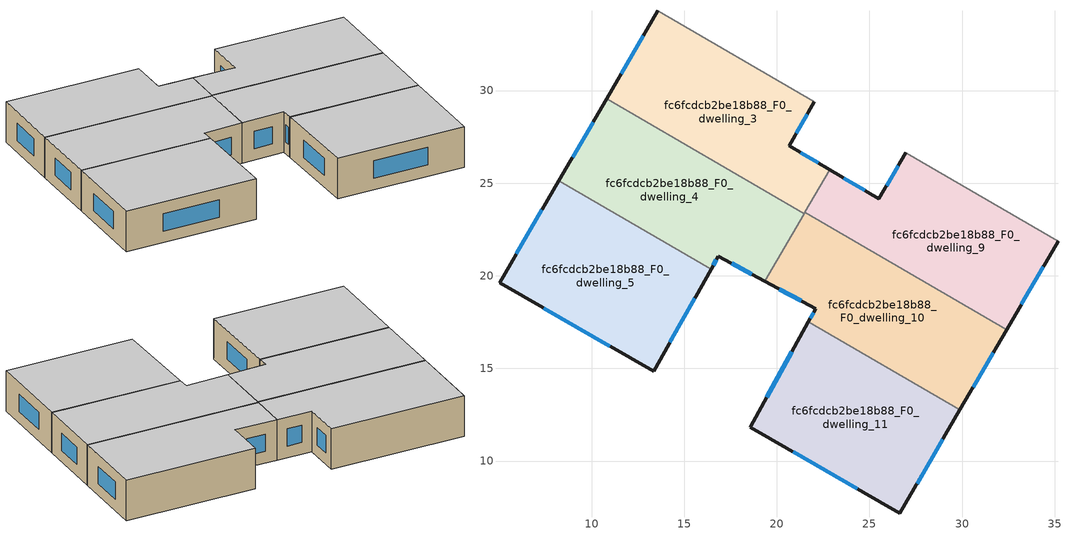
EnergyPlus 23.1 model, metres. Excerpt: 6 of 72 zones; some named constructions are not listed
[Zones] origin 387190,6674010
fc6fcdcb2be18b88_F0_dwelling_10
 floor ground (EU_floor_Construction): 32.4,17.09 29.88,12.76 21.7,17.51 22.09,18.22 19.35,19.7 21.51,23.42 z0
 wall outside (EU_wall_Construction): 19.35,19.7 22.09,18.22 21.7,17.51 / 29.88,12.76 32.4,17.09 z0:3
 wall to fc6fcdcb2be18b88_F0_dwelling_9 (EU_wall_Construction): 32.4,17.09 21.51,23.42 z0:3
 wall to fc6fcdcb2be18b88_F0_dwelling_11 (EU_wall_Construction): 21.7,17.51 29.88,12.76 z0:3
 wall to fc6fcdcb2be18b88_F0_dwelling_4 (EU_wall_Construction): 21.48,23.36 19.35,19.7 z0:3
 wall to fc6fcdcb2be18b88_F0_dwelling_3 (EU_wall_Construction): 21.51,23.42 21.48,23.36 z0:3
 window (EU_Window_Construction): 20.13,19.27 21.31,18.64 / 30.6,13.99 31.68,15.85 / 21.98,18.02 21.81,17.71 z0.86:2.14
 ceiling to fc6fcdcb2be18b88_F1_dwelling_10 (EU_floor_Construction): 29.88,12.76 32.4,17.09 21.51,23.42 19.35,19.7 22.09,18.22 21.7,17.51 z3
fc6fcdcb2be18b88_F0_dwelling_11
 floor ground (EU_floor_Construction): 29.88,12.76 26.64,7.19 18.57,11.83 21.7,17.51 z0
 wall outside (EU_wall_Construction): 21.7,17.51 18.57,11.83 26.64,7.19 29.88,12.76 z0:3
 window (EU_Window_Construction): 27.57,8.78 28.96,11.16 / 20.87,10.51 24.34,8.51 / 20.8,15.89 19.46,13.46 z0.86:2.14
 ceiling to fc6fcdcb2be18b88_F1_dwelling_11 (EU_floor_Construction): 26.64,7.19 29.88,12.76 21.7,17.51 18.57,11.83 z3
fc6fcdcb2be18b88_F0_dwelling_3
 floor ground (EU_floor_Construction): 22.02,29.39 20.66,27.03 22.85,25.73 21.48,23.36 10.82,29.56 13.58,34.3 z0
 wall outside (EU_wall_Construction): 13.58,34.3 10.82,29.56 / 22.85,25.73 20.66,27.03 22.02,29.39 z0:3
 wall to fc6fcdcb2be18b88_F0_dwelling_4 (EU_wall_Construction): 10.82,29.56 21.48,23.36 z0:3
 wall to fc6fcdcb2be18b88_F0_dwelling_2 (EU_wall_Construction): 22.02,29.39 13.58,34.3 z0:3
 wall to fc6fcdcb2be18b88_F0_dwelling_9 (EU_wall_Construction): 21.51,23.42 22.85,25.73 z0:3
 window (EU_Window_Construction): 12.79,32.95 11.6,30.91 / 21.05,27.7 21.63,28.72 / 22.23,26.1 21.29,26.65 z0.86:2.14
 ceiling to fc6fcdcb2be18b88_F1_dwelling_3 (EU_floor_Construction): 21.48,23.36 22.85,25.73 20.66,27.03 22.02,29.39 13.58,34.3 10.82,29.56 z3
fc6fcdcb2be18b88_F0_dwelling_4
 floor ground (EU_floor_Construction): 21.48,23.36 19.35,19.7 16.84,21.05 16.45,20.36 8.24,25.13 10.82,29.56 z0
 wall outside (EU_wall_Construction): 10.82,29.56 8.24,25.13 / 16.45,20.36 16.84,21.05 19.35,19.7 z0:3
 wall to fc6fcdcb2be18b88_F0_dwelling_5 (EU_wall_Construction): 8.24,25.13 16.45,20.36 z0:3
 window (EU_Window_Construction): 10.08,28.29 8.98,26.4 / 17.56,20.66 18.63,20.08 / 16.56,20.56 16.73,20.85 z0.86:2.14
 ceiling to fc6fcdcb2be18b88_F1_dwelling_4 (EU_floor_Construction): 19.35,19.7 21.48,23.36 10.82,29.56 8.24,25.13 16.45,20.36 16.84,21.05 z3
fc6fcdcb2be18b88_F0_dwelling_5
 floor ground (EU_floor_Construction): 16.45,20.36 13.34,14.84 5.03,19.62 8.24,25.13 z0
 wall outside (EU_wall_Construction): 8.24,25.13 5.03,19.62 13.34,14.84 16.45,20.36 z0:3
 window (EU_Window_Construction): 14.23,16.42 15.56,18.78 / 7.41,18.25 10.97,16.2 / 7.32,23.56 5.95,21.19 z0.86:2.14
 ceiling to fc6fcdcb2be18b88_F1_dwelling_5 (EU_floor_Construction): 13.34,14.84 16.45,20.36 8.24,25.13 5.03,19.62 z3
fc6fcdcb2be18b88_F0_dwelling_9
 floor ground (EU_floor_Construction): 35.17,21.86 32.4,17.09 21.51,23.42 22.85,25.73 25.51,24.15 26.96,26.63 z0
 wall outside (EU_wall_Construction): 26.96,26.63 25.51,24.15 22.85,25.73 / 32.4,17.09 35.17,21.86 z0:3
 wall to fc6fcdcb2be18b88_F0_dwelling_8 (EU_wall_Construction): 35.17,21.86 26.96,26.63 z0:3
 window (EU_Window_Construction): 24.75,24.6 23.61,25.28 / 26.55,25.93 25.93,24.86 / 33.19,18.45 34.38,20.5 z0.86:2.14
 ceiling to fc6fcdcb2be18b88_F1_dwelling_9 (EU_floor_Construction): 32.4,17.09 35.17,21.86 26.96,26.63 25.51,24.15 22.85,25.73 21.51,23.42 z3
[HVACTEMPLATE:THERMOSTAT] Constant Heating Setpoint=20; Constant Cooling Setpoint=50
EU_HeatOnly_fc6fcdcb2be18b88_F0_dwelling_0; EU_HeatOnly_fc6fcdcb2be18b88_F0_dwelling_1; EU_HeatOnly_fc6fcdcb2be18b88_F0_dwelling_2; EU_HeatOnly_fc6fcdcb2be18b88_F0_dwelling_3; EU_HeatOnly_fc6fcdcb2be18b88_F0_dwelling_4; EU_HeatOnly_fc6fcdcb2be18b88_F0_dwelling_5; EU_HeatOnly_fc6fcdcb2be18b88_F0_dwelling_6; EU_HeatOnly_fc6fcdcb2be18b88_F0_dwelling_7; EU_HeatOnly_fc6fcdcb2be18b88_F0_dwelling_8; EU_HeatOnly_fc6fcdcb2be18b88_F0_dwelling_9; EU_HeatOnly_fc6fcdcb2be18b88_F0_dwelling_10; EU_HeatOnly_fc6fcdcb2be18b88_F0_dwelling_11; EU_HeatOnly_fc6fcdcb2be18b88_F1_dwelling_0; EU_HeatOnly_fc6fcdcb2be18b88_F1_dwelling_1; EU_HeatOnly_fc6fcdcb2be18b88_F1_dwelling_2; EU_HeatOnly_fc6fcdcb2be18b88_F1_dwelling_3; EU_HeatOnly_fc6fcdcb2be18b88_F1_dwelling_4; EU_HeatOnly_fc6fcdcb2be18b88_F1_dwelling_5; EU_HeatOnly_fc6fcdcb2be18b88_F1_dwelling_6; EU_HeatOnly_fc6fcdcb2be18b88_F1_dwelling_7; EU_HeatOnly_fc6fcdcb2be18b88_F1_dwelling_8; EU_HeatOnly_fc6fcdcb2be18b88_F1_dwelling_9; EU_HeatOnly_fc6fcdcb2be18b88_F1_dwelling_10; EU_HeatOnly_fc6fcdcb2be18b88_F1_dwelling_11; EU_HeatOnly_fc6fcdcb2be18b88_F2_dwelling_0; EU_HeatOnly_fc6fcdcb2be18b88_F2_dwelling_1; EU_HeatOnly_fc6fcdcb2be18b88_F2_dwelling_2; EU_HeatOnly_fc6fcdcb2be18b88_F2_dwelling_3; EU_HeatOnly_fc6fcdcb2be18b88_F2_dwelling_4; EU_HeatOnly_fc6fcdcb2be18b88_F2_dwelling_5; EU_HeatOnly_fc6fcdcb2be18b88_F2_dwelling_6; EU_HeatOnly_fc6fcdcb2be18b88_F2_dwelling_7; EU_HeatOnly_fc6fcdcb2be18b88_F2_dwelling_8; EU_HeatOnly_fc6fcdcb2be18b88_F2_dwelling_9; EU_HeatOnly_fc6fcdcb2be18b88_F2_dwelling_10; EU_HeatOnly_fc6fcdcb2be18b88_F2_dwelling_11; EU_HeatOnly_fc6fcdcb2be18b88_F3_dwelling_0; EU_HeatOnly_fc6fcdcb2be18b88_F3_dwelling_1; EU_HeatOnly_fc6fcdcb2be18b88_F3_dwelling_2; EU_HeatOnly_fc6fcdcb2be18b88_F3_dwelling_3; EU_HeatOnly_fc6fcdcb2be18b88_F3_dwelling_4; EU_HeatOnly_fc6fcdcb2be18b88_F3_dwelling_5; EU_HeatOnly_fc6fcdcb2be18b88_F3_dwelling_6; EU_HeatOnly_fc6fcdcb2be18b88_F3_dwelling_7; EU_HeatOnly_fc6fcdcb2be18b88_F3_dwelling_8; EU_HeatOnly_fc6fcdcb2be18b88_F3_dwelling_9; EU_HeatOnly_fc6fcdcb2be18b88_F3_dwelling_10; EU_HeatOnly_fc6fcdcb2be18b88_F3_dwelling_11; EU_HeatOnly_fc6fcdcb2be18b88_F4_dwelling_0; EU_HeatOnly_fc6fcdcb2be18b88_F4_dwelling_1; EU_HeatOnly_fc6fcdcb2be18b88_F4_dwelling_2; EU_HeatOnly_fc6fcdcb2be18b88_F4_dwelling_3; EU_HeatOnly_fc6fcdcb2be18b88_F4_dwelling_4; EU_HeatOnly_fc6fcdcb2be18b88_F4_dwelling_5; EU_HeatOnly_fc6fcdcb2be18b88_F4_dwelling_6; EU_HeatOnly_fc6fcdcb2be18b88_F4_dwelling_7; EU_HeatOnly_fc6fcdcb2be18b88_F4_dwelling_8; EU_HeatOnly_fc6fcdcb2be18b88_F4_dwelling_9; EU_HeatOnly_fc6fcdcb2be18b88_F4_dwelling_10; EU_HeatOnly_fc6fcdcb2be18b88_F4_dwelling_11; EU_HeatOnly_fc6fcdcb2be18b88_F5_dwelling_0; EU_HeatOnly_fc6fcdcb2be18b88_F5_dwelling_1; EU_HeatOnly_fc6fcdcb2be18b88_F5_dwelling_2; EU_HeatOnly_fc6fcdcb2be18b88_F5_dwelling_3; EU_HeatOnly_fc6fcdcb2be18b88_F5_dwelling_4; EU_HeatOnly_fc6fcdcb2be18b88_F5_dwelling_5; EU_HeatOnly_fc6fcdcb2be18b88_F5_dwelling_6; EU_HeatOnly_fc6fcdcb2be18b88_F5_dwelling_7; EU_HeatOnly_fc6fcdcb2be18b88_F5_dwelling_8; EU_HeatOnly_fc6fcdcb2be18b88_F5_dwelling_9; EU_HeatOnly_fc6fcdcb2be18b88_F5_dwelling_10; EU_HeatOnly_fc6fcdcb2be18b88_F5_dwelling_11
[SCHEDULE:CONSTANT]
Name | Hourly Value
EU_AlwaysOn | 1
EU_CoolingOff | 0
[SCHEDULE:FILE] Column Number=1; Rows to Skip at Top=0; Number of Hours of Data=8760; Column Separator=Comma; Interpolate to Timestep=No; Minutes per Item=60; Adjust Schedule for Daylight Savings=Yes
Name | File
EU_Step8_GainSchedule_fc6fcdcb2be18b88_F1_dwelling_1_f000 | ../../schedules/fc6fcdcb2be18b88/fc6fcdcb2be18b88_F1_dwelling_1_f000_gain.csv
EU_Step8_GainSchedule_fc6fcdcb2be18b88_F1_dwelling_2_f000 | ../../schedules/fc6fcdcb2be18b88/fc6fcdcb2be18b88_F1_dwelling_2_f000_gain.csv
EU_Step8_GainSchedule_fc6fcdcb2be18b88_F1_dwelling_3_f000 | ../../schedules/fc6fcdcb2be18b88/fc6fcdcb2be18b88_F1_dwelling_3_f000_gain.csv
EU_Step8_GainSchedule_fc6fcdcb2be18b88_F1_dwelling_4_f000 | ../../schedules/fc6fcdcb2be18b88/fc6fcdcb2be18b88_F1_dwelling_4_f000_gain.csv
EU_Step8_GainSchedule_fc6fcdcb2be18b88_F1_dwelling_5_f000 | ../../schedules/fc6fcdcb2be18b88/fc6fcdcb2be18b88_F1_dwelling_5_f000_gain.csv
EU_Step8_GainSchedule_fc6fcdcb2be18b88_F1_dwelling_6_f000 | ../../schedules/fc6fcdcb2be18b88/fc6fcdcb2be18b88_F1_dwelling_6_f000_gain.csv
EU_Step8_GainSchedule_fc6fcdcb2be18b88_F1_dwelling_7_f000 | ../../schedules/fc6fcdcb2be18b88/fc6fcdcb2be18b88_F1_dwelling_7_f000_gain.csv
EU_Step8_GainSchedule_fc6fcdcb2be18b88_F1_dwelling_8_f000 | ../../schedules/fc6fcdcb2be18b88/fc6fcdcb2be18b88_F1_dwelling_8_f000_gain.csv
EU_Step8_GainSchedule_fc6fcdcb2be18b88_F1_dwelling_9_f000 | ../../schedules/fc6fcdcb2be18b88/fc6fcdcb2be18b88_F1_dwelling_9_f000_gain.csv
EU_Step8_GainSchedule_fc6fcdcb2be18b88_F1_dwelling_10_f000 | ../../schedules/fc6fcdcb2be18b88/fc6fcdcb2be18b88_F1_dwelling_10_f000_gain.csv
EU_Step8_GainSchedule_fc6fcdcb2be18b88_F1_dwelling_11_f000 | ../../schedules/fc6fcdcb2be18b88/fc6fcdcb2be18b88_F1_dwelling_11_f000_gain.csv
EU_Step8_GainSchedule_fc6fcdcb2be18b88_F2_dwelling_0_f000 | ../../schedules/fc6fcdcb2be18b88/fc6fcdcb2be18b88_F2_dwelling_0_f000_gain.csv
EU_Step8_GainSchedule_fc6fcdcb2be18b88_F2_dwelling_1_f000 | ../../schedules/fc6fcdcb2be18b88/fc6fcdcb2be18b88_F2_dwelling_1_f000_gain.csv
EU_Step8_GainSchedule_fc6fcdcb2be18b88_F2_dwelling_2_f000 | ../../schedules/fc6fcdcb2be18b88/fc6fcdcb2be18b88_F2_dwelling_2_f000_gain.csv
EU_Step8_GainSchedule_fc6fcdcb2be18b88_F2_dwelling_3_f000 | ../../schedules/fc6fcdcb2be18b88/fc6fcdcb2be18b88_F2_dwelling_3_f000_gain.csv
EU_Step8_GainSchedule_fc6fcdcb2be18b88_F2_dwelling_4_f000 | ../../schedules/fc6fcdcb2be18b88/fc6fcdcb2be18b88_F2_dwelling_4_f000_gain.csv
EU_Step8_GainSchedule_fc6fcdcb2be18b88_F2_dwelling_5_f000 | ../../schedules/fc6fcdcb2be18b88/fc6fcdcb2be18b88_F2_dwelling_5_f000_gain.csv
EU_Step8_GainSchedule_fc6fcdcb2be18b88_F2_dwelling_6_f000 | ../../schedules/fc6fcdcb2be18b88/fc6fcdcb2be18b88_F2_dwelling_6_f000_gain.csv
EU_Step8_GainSchedule_fc6fcdcb2be18b88_F2_dwelling_7_f000 | ../../schedules/fc6fcdcb2be18b88/fc6fcdcb2be18b88_F2_dwelling_7_f000_gain.csv
EU_Step8_GainSchedule_fc6fcdcb2be18b88_F2_dwelling_8_f000 | ../../schedules/fc6fcdcb2be18b88/fc6fcdcb2be18b88_F2_dwelling_8_f000_gain.csv
EU_Step8_GainSchedule_fc6fcdcb2be18b88_F2_dwelling_9_f000 | ../../schedules/fc6fcdcb2be18b88/fc6fcdcb2be18b88_F2_dwelling_9_f000_gain.csv
EU_Step8_GainSchedule_fc6fcdcb2be18b88_F2_dwelling_10_f000 | ../../schedules/fc6fcdcb2be18b88/fc6fcdcb2be18b88_F2_dwelling_10_f000_gain.csv
EU_Step8_GainSchedule_fc6fcdcb2be18b88_F2_dwelling_11_f000 | ../../schedules/fc6fcdcb2be18b88/fc6fcdcb2be18b88_F2_dwelling_11_f000_gain.csv
EU_Step8_GainSchedule_fc6fcdcb2be18b88_F4_dwelling_9_f000 | ../../schedules/fc6fcdcb2be18b88/fc6fcdcb2be18b88_F4_dwelling_9_f000_gain.csv
EU_Step8_GainSchedule_fc6fcdcb2be18b88_F4_dwelling_10_f000 | ../../schedules/fc6fcdcb2be18b88/fc6fcdcb2be18b88_F4_dwelling_10_f000_gain.csv
EU_Step8_GainSchedule_fc6fcdcb2be18b88_F4_dwelling_11_f000 | ../../schedules/fc6fcdcb2be18b88/fc6fcdcb2be18b88_F4_dwelling_11_f000_gain.csv
EU_Step8_GainSchedule_fc6fcdcb2be18b88_F5_dwelling_0_f000 | ../../schedules/fc6fcdcb2be18b88/fc6fcdcb2be18b88_F5_dwelling_0_f000_gain.csv
EU_Step8_GainSchedule_fc6fcdcb2be18b88_F5_dwelling_1_f000 | ../../schedules/fc6fcdcb2be18b88/fc6fcdcb2be18b88_F5_dwelling_1_f000_gain.csv
EU_Step8_GainSchedule_fc6fcdcb2be18b88_F5_dwelling_2_f000 | ../../schedules/fc6fcdcb2be18b88/fc6fcdcb2be18b88_F5_dwelling_2_f000_gain.csv
EU_Step8_GainSchedule_fc6fcdcb2be18b88_F5_dwelling_3_f000 | ../../schedules/fc6fcdcb2be18b88/fc6fcdcb2be18b88_F5_dwelling_3_f000_gain.csv
EU_Step8_GainSchedule_fc6fcdcb2be18b88_F5_dwelling_4_f000 | ../../schedules/fc6fcdcb2be18b88/fc6fcdcb2be18b88_F5_dwelling_4_f000_gain.csv
EU_Step8_GainSchedule_fc6fcdcb2be18b88_F5_dwelling_5_f000 | ../../schedules/fc6fcdcb2be18b88/fc6fcdcb2be18b88_F5_dwelling_5_f000_gain.csv
EU_Step8_GainSchedule_fc6fcdcb2be18b88_F5_dwelling_6_f000 | ../../schedules/fc6fcdcb2be18b88/fc6fcdcb2be18b88_F5_dwelling_6_f000_gain.csv
EU_Step8_GainSchedule_fc6fcdcb2be18b88_F5_dwelling_7_f000 | ../../schedules/fc6fcdcb2be18b88/fc6fcdcb2be18b88_F5_dwelling_7_f000_gain.csv
EU_Step8_GainSchedule_fc6fcdcb2be18b88_F5_dwelling_8_f000 | ../../schedules/fc6fcdcb2be18b88/fc6fcdcb2be18b88_F5_dwelling_8_f000_gain.csv
EU_Step8_GainSchedule_fc6fcdcb2be18b88_F5_dwelling_9_f000 | ../../schedules/fc6fcdcb2be18b88/fc6fcdcb2be18b88_F5_dwelling_9_f000_gain.csv
EU_Step8_GainSchedule_fc6fcdcb2be18b88_F5_dwelling_10_f000 | ../../schedules/fc6fcdcb2be18b88/fc6fcdcb2be18b88_F5_dwelling_10_f000_gain.csv
EU_Step8_GainSchedule_fc6fcdcb2be18b88_F5_dwelling_11_f000 | ../../schedules/fc6fcdcb2be18b88/fc6fcdcb2be18b88_F5_dwelling_11_f000_gain.csv
